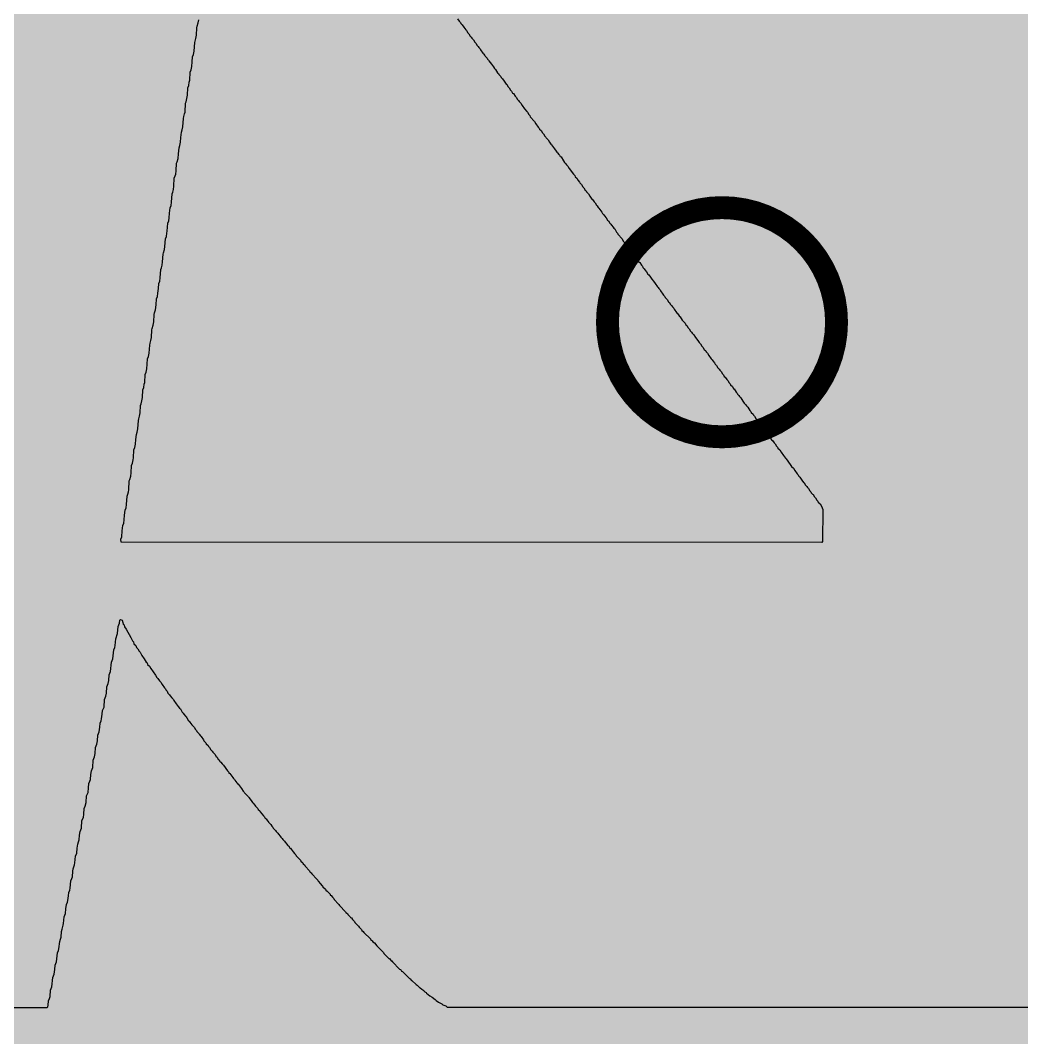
# Model space of a CAD drawing. Header units: inches. Extents: x -10 to 344, y -7 to 75.
# Drawn here: x 2.093 to 4.314, y 8.822 to 11.077 of the extents above; entities that cross this region are included whole.
import ezdxf

# ---------------------------------------------------------------- set-up
doc = ezdxf.new("R2010")
doc.units = ezdxf.units.IN
for name, color, linetype in [('Bottom Layer', 5, 'Continuous'), ('Bottom Overlay', 54, 'Continuous'), ('Drill Drawing', 1, 'Continuous'), ('Mid Layer 1', 16, 'Continuous'), ('Mid Layer 2', 76, 'Continuous'), ('Top Layer', 1, 'Continuous'), ('Top Paste', 8, 'Continuous'), ('Top Solder', 216, 'Continuous'), ('Via Holes', 16, 'Continuous')]:
    doc.layers.add(name, color=color, linetype=linetype)

# ---------------------------------------------------------------- blocks, each defined once
blk = doc.blocks.new('DSGP_1575_18_4_A_02_117')
at = {"layer": 'Top Layer'}
blk.add_hatch(color=1, dxfattribs=at).paths.add_polyline_path([(-13.55, 1.75), (-13.55, -1.75), (-17.05, -1.75), (-17.05, 1.75)])
at = {"layer": 'Top Paste'}
blk.add_hatch(color=8, dxfattribs=at).paths.add_polyline_path([(-14.15, 1.15), (-14.15, -1.15), (-16.45, -1.15), (-16.45, 1.15)])
at = {"layer": 'Top Solder'}
blk.add_hatch(color=216, dxfattribs=at).paths.add_polyline_path([(-13.45, 1.85), (-13.45, -1.85), (-17.15, -1.85), (-17.15, 1.85)])

msp = doc.modelspace()

# ---------------------------------------------------------------- hatches: boundary and pattern name
at = {"layer": 'Bottom Layer'}
h = msp.add_hatch(color=5, dxfattribs=at)
edge = h.paths.add_edge_path()
edge.add_arc((3.6494, 10.408), 0.2, 0, 360)
at = {"layer": 'Mid Layer 1'}
h = msp.add_hatch(color=16, dxfattribs=at)
edge = h.paths.add_edge_path()
edge.add_arc((3.6494, 10.408), 0.2, 0, 360)
at = {"layer": 'Mid Layer 2'}
h = msp.add_hatch(color=76, dxfattribs=at)
edge = h.paths.add_edge_path()
edge.add_arc((3.6494, 10.408), 0.2, 0, 360)
at = {"layer": 'Top Layer'}
h = msp.add_hatch(color=1, dxfattribs=at)
edge = h.paths.add_edge_path()
edge.add_arc((3.6494, 10.408), 0.2, 0, 360)
at = {"layer": 'Via Holes'}
h = msp.add_hatch(color=7, dxfattribs=at)
edge = h.paths.add_edge_path()
edge.add_arc((3.6494, 10.408), 0.1, 0, 360)

# ---------------------------------------------------------------- linework, layer by layer
at = {"layer": 'Bottom Overlay'}
for p, q in [((2.4859, 11.0639), (2.488, 11.0712)), ((2.488, 11.0712), (2.489, 11.0785)), ((3.0631, 11.0806), (3.0662, 11.0754)), ((3.0662, 11.0754), (3.0693, 11.0722)), ((3.0693, 11.0722), (3.0703, 11.0702)), ((2.4838, 11.0442), (2.4849, 11.0608)), ((2.4849, 11.0608), (2.4859, 11.0639)), ((3.0703, 11.0702), (3.0735, 11.067)), ((3.0735, 11.067), (3.0766, 11.0618)), ((3.0766, 11.0618), (3.0813, 11.0561)), ((3.0813, 11.0561), (3.0828, 11.0546)), ((3.0828, 11.0546), (3.0859, 11.0494)), ((3.0859, 11.0494), (3.088, 11.0473)), ((2.4786, 11.0088), (2.4802, 11.028)), ((2.4802, 11.028), (2.4828, 11.0369)), ((2.4828, 11.0369), (2.4838, 11.0442)), ((3.088, 11.0473), (3.0911, 11.0421)), ((3.0911, 11.0421), (3.0932, 11.04)), ((3.0932, 11.04), (3.0943, 11.0379)), ((3.0943, 11.0379), (3.0984, 11.0338)), ((3.0984, 11.0338), (3.1015, 11.0286)), ((3.1015, 11.0286), (3.1036, 11.0265)), ((3.1036, 11.0265), (3.1067, 11.0213)), ((2.4776, 11.0015), (2.4786, 11.0088)), ((3.1067, 11.0213), (3.1088, 11.0192)), ((3.1088, 11.0192), (3.1099, 11.0171)), ((3.1099, 11.0171), (3.113, 11.014)), ((3.113, 11.014), (3.114, 11.0119)), ((3.114, 11.0119), (3.1192, 11.0046)), ((3.1192, 11.0046), (3.1203, 11.0026)), ((2.4734, 10.9745), (2.4745, 10.9849)), ((2.4745, 10.9849), (2.4755, 10.9963)), ((2.4755, 10.9963), (2.4776, 11.0015)), ((3.1203, 11.0026), (3.1234, 10.9994)), ((3.1234, 10.9994), (3.1244, 10.9974)), ((3.1244, 10.9974), (3.1286, 10.9932)), ((3.1286, 10.9932), (3.1296, 10.9911)), ((3.1296, 10.9911), (3.1317, 10.9891)), ((3.1317, 10.9891), (3.1327, 10.987)), ((3.1327, 10.987), (3.1379, 10.9797)), ((2.4693, 10.9443), (2.4703, 10.962)), ((2.4703, 10.962), (2.4724, 10.9672)), ((2.4724, 10.9672), (2.4734, 10.9745)), ((3.1379, 10.9797), (3.1426, 10.974)), ((3.1426, 10.974), (3.1452, 10.9703)), ((3.1452, 10.9703), (3.1473, 10.9683)), ((3.1473, 10.9683), (3.1514, 10.961)), ((3.1514, 10.961), (3.1535, 10.9589)), ((3.1535, 10.9589), (3.1546, 10.9568)), ((2.4672, 10.9329), (2.4682, 10.9402)), ((2.4682, 10.9402), (2.4693, 10.9443)), ((3.1546, 10.9568), (3.1587, 10.9527)), ((3.1587, 10.9527), (3.1598, 10.9506)), ((3.1598, 10.9506), (3.1629, 10.9475)), ((3.1629, 10.9475), (3.166, 10.9423)), ((3.166, 10.9423), (3.1681, 10.9402)), ((3.1681, 10.9402), (3.1707, 10.9355)), ((3.1707, 10.9355), (3.1722, 10.935)), ((2.4641, 10.9111), (2.4651, 10.9277)), ((2.4651, 10.9277), (2.4672, 10.9329)), ((3.1722, 10.935), (3.1754, 10.9298)), ((3.1754, 10.9298), (3.1774, 10.9277)), ((3.1774, 10.9277), (3.1806, 10.9225)), ((3.1806, 10.9225), (3.1826, 10.9204)), ((3.1826, 10.9204), (3.1837, 10.9183)), ((3.1837, 10.9183), (3.1852, 10.9157)), ((3.1852, 10.9157), (3.1873, 10.9147)), ((3.1873, 10.9147), (3.191, 10.909)), ((2.4589, 10.8736), (2.4599, 10.8934)), ((2.4599, 10.8934), (2.4609, 10.8965)), ((2.4609, 10.8965), (2.463, 10.9038)), ((2.463, 10.9038), (2.4641, 10.9111)), ((3.191, 10.909), (3.193, 10.9069)), ((3.193, 10.9069), (3.1962, 10.9017)), ((3.1962, 10.9017), (3.1982, 10.8996)), ((3.1982, 10.8996), (3.1993, 10.8975)), ((3.1993, 10.8975), (3.2034, 10.8934)), ((3.2034, 10.8934), (3.2066, 10.8882)), ((2.4563, 10.8637), (2.4578, 10.8695)), ((2.4578, 10.8695), (2.4589, 10.8736)), ((3.2066, 10.8882), (3.2118, 10.8809)), ((3.2118, 10.8809), (3.2164, 10.8752)), ((3.2164, 10.8752), (3.218, 10.8736)), ((3.218, 10.8736), (3.2211, 10.8684)), ((3.2211, 10.8684), (3.2232, 10.8663)), ((2.4537, 10.8414), (2.4552, 10.8596)), ((2.4552, 10.8596), (2.4563, 10.8637)), ((3.2232, 10.8663), (3.2242, 10.8632)), ((3.2242, 10.8632), (3.2284, 10.8591)), ((3.2284, 10.8591), (3.2294, 10.857)), ((3.2294, 10.857), (3.2336, 10.8528)), ((3.2336, 10.8528), (3.2367, 10.8476)), ((3.2367, 10.8476), (3.2419, 10.8403)), ((2.4495, 10.8175), (2.4505, 10.8289)), ((2.4505, 10.8289), (2.4526, 10.8341)), ((2.4526, 10.8341), (2.4537, 10.8414)), ((3.2419, 10.8403), (3.244, 10.8383)), ((3.244, 10.8383), (3.245, 10.8362)), ((3.245, 10.8362), (3.2482, 10.8331)), ((3.2482, 10.8331), (3.2513, 10.8279)), ((3.2513, 10.8279), (3.2534, 10.8258)), ((3.2534, 10.8258), (3.2565, 10.8206)), ((2.4474, 10.7998), (2.4485, 10.8071)), ((2.4485, 10.8071), (2.4495, 10.8175)), ((3.2565, 10.8206), (3.2586, 10.8185)), ((3.2586, 10.8185), (3.2596, 10.8164)), ((3.2596, 10.8164), (3.2638, 10.8123)), ((3.2638, 10.8123), (3.2669, 10.8071)), ((3.2669, 10.8071), (3.2695, 10.8024)), ((3.2695, 10.8024), (3.2716, 10.8013)), ((3.2716, 10.8013), (3.2757, 10.7951)), ((2.4433, 10.7707), (2.4443, 10.7811)), ((2.4443, 10.7811), (2.4453, 10.7946)), ((2.4453, 10.7946), (2.4474, 10.7998)), ((3.2757, 10.7951), (3.2783, 10.7925)), ((3.2783, 10.7925), (3.2814, 10.7873)), ((3.2814, 10.7873), (3.2835, 10.7852)), ((3.2835, 10.7852), (3.2846, 10.7831)), ((3.2846, 10.7831), (3.2877, 10.78)), ((3.2877, 10.78), (3.2887, 10.7779)), ((3.2887, 10.7779), (3.2903, 10.7753)), ((2.4391, 10.7436), (2.4401, 10.7603)), ((2.4401, 10.7603), (2.4412, 10.7634)), ((2.4412, 10.7634), (2.4433, 10.7707)), ((3.2903, 10.7753), (3.2924, 10.7743)), ((3.2924, 10.7743), (3.2976, 10.766)), ((3.2976, 10.766), (3.3002, 10.7623)), ((3.3002, 10.7623), (3.3033, 10.7592)), ((3.3033, 10.7592), (3.3043, 10.7571)), ((3.3043, 10.7571), (3.3074, 10.754)), ((2.437, 10.7322), (2.4381, 10.7363)), ((2.4381, 10.7363), (2.4391, 10.7436)), ((3.3074, 10.754), (3.3106, 10.7488)), ((3.3106, 10.7488), (3.3204, 10.7358)), ((3.3204, 10.7358), (3.323, 10.7332)), ((3.323, 10.7332), (3.3241, 10.7301)), ((2.4339, 10.7093), (2.4349, 10.727)), ((2.4349, 10.727), (2.437, 10.7322)), ((3.3241, 10.7301), (3.3272, 10.727)), ((3.3272, 10.727), (3.3303, 10.7218)), ((3.3303, 10.7218), (3.3334, 10.7187)), ((3.3334, 10.7187), (3.3345, 10.7166)), ((3.3345, 10.7166), (3.3376, 10.7135)), ((3.3376, 10.7135), (3.3407, 10.7083)), ((2.4287, 10.674), (2.4303, 10.6922)), ((2.4303, 10.6922), (2.4313, 10.6963)), ((2.4313, 10.6963), (2.4329, 10.702)), ((2.4329, 10.702), (2.4339, 10.7093)), ((3.3407, 10.7083), (3.3428, 10.7062)), ((3.3428, 10.7062), (3.3459, 10.701)), ((3.3459, 10.701), (3.348, 10.6989)), ((3.348, 10.6989), (3.349, 10.6968)), ((3.349, 10.6968), (3.3532, 10.6927)), ((3.3532, 10.6927), (3.3563, 10.6875)), ((3.3563, 10.6875), (3.361, 10.6807)), ((2.4256, 10.6615), (2.4277, 10.6667)), ((2.4277, 10.6667), (2.4287, 10.674)), ((3.361, 10.6807), (3.3626, 10.6802)), ((3.3626, 10.6802), (3.3657, 10.675)), ((3.3657, 10.675), (3.3678, 10.6729)), ((3.3678, 10.6729), (3.3709, 10.6677)), ((3.3709, 10.6677), (3.3729, 10.6656)), ((3.3729, 10.6656), (3.3745, 10.662)), ((2.4235, 10.6396), (2.4245, 10.65)), ((2.4245, 10.65), (2.4256, 10.6615)), ((3.3745, 10.662), (3.3766, 10.661)), ((3.3766, 10.661), (3.3808, 10.6547)), ((3.3808, 10.6547), (3.3833, 10.6521)), ((3.3833, 10.6521), (3.3844, 10.649)), ((3.3844, 10.649), (3.3875, 10.6459)), ((3.3875, 10.6459), (3.3886, 10.6438)), ((3.3886, 10.6438), (3.3927, 10.6396)), ((2.4193, 10.6095), (2.4204, 10.6272)), ((2.4204, 10.6272), (2.4225, 10.6324)), ((2.4225, 10.6324), (2.4235, 10.6396)), ((3.3927, 10.6396), (3.3958, 10.6344)), ((3.3958, 10.6344), (3.3979, 10.6324)), ((3.3979, 10.6324), (3.401, 10.6272)), ((3.401, 10.6272), (3.4031, 10.6251)), ((3.4031, 10.6251), (3.4041, 10.623)), ((3.4041, 10.623), (3.4083, 10.6188)), ((2.4152, 10.5928), (2.4173, 10.598)), ((2.4173, 10.598), (2.4183, 10.6053)), ((2.4183, 10.6053), (2.4193, 10.6095)), ((3.4083, 10.6188), (3.4093, 10.6168)), ((3.4093, 10.6168), (3.4114, 10.6147)), ((3.4114, 10.6147), (3.4156, 10.6074)), ((3.4156, 10.6074), (3.4177, 10.6053)), ((3.4177, 10.6053), (3.4187, 10.6032)), ((3.4187, 10.6032), (3.4229, 10.5991)), ((3.4229, 10.5991), (3.4239, 10.597)), ((3.4239, 10.597), (3.427, 10.5939)), ((2.4131, 10.5689), (2.4141, 10.5762)), ((2.4141, 10.5762), (2.4152, 10.5928)), ((3.427, 10.5939), (3.4312, 10.5866)), ((3.4312, 10.5866), (3.4333, 10.5845)), ((3.4333, 10.5845), (3.4343, 10.5824)), ((3.4343, 10.5824), (3.4385, 10.5783)), ((3.4385, 10.5783), (3.4395, 10.5762)), ((3.4395, 10.5762), (3.4416, 10.5741)), ((2.4089, 10.5419), (2.41, 10.5585)), ((2.41, 10.5585), (2.411, 10.5616)), ((2.411, 10.5616), (2.4131, 10.5689)), ((3.4416, 10.5741), (3.4447, 10.5689)), ((3.4447, 10.5689), (3.4468, 10.5668)), ((3.4468, 10.5668), (3.4478, 10.5648)), ((3.4478, 10.5648), (3.4504, 10.5611)), ((3.4504, 10.5611), (3.452, 10.5606)), ((3.452, 10.5606), (3.4551, 10.5554)), ((3.4551, 10.5554), (3.4572, 10.5533)), ((3.4572, 10.5533), (3.4603, 10.5481)), ((2.4063, 10.5289), (2.4079, 10.5346)), ((2.4079, 10.5346), (2.4089, 10.5419)), ((3.4603, 10.5481), (3.4624, 10.546)), ((3.4624, 10.546), (3.465, 10.5414)), ((3.465, 10.5414), (3.4671, 10.5403)), ((3.4671, 10.5403), (3.4707, 10.5346)), ((3.4707, 10.5346), (3.4728, 10.5325)), ((3.4728, 10.5325), (3.4738, 10.5294)), ((3.4738, 10.5294), (3.4769, 10.5263)), ((2.4037, 10.5065), (2.4053, 10.5247)), ((2.4053, 10.5247), (2.4063, 10.5289)), ((3.4769, 10.5263), (3.478, 10.5242)), ((3.478, 10.5242), (3.4821, 10.52)), ((3.4821, 10.52), (3.4853, 10.5148)), ((3.4853, 10.5148), (3.4873, 10.5128)), ((3.4873, 10.5128), (3.4905, 10.5076)), ((3.4905, 10.5076), (3.4925, 10.5055)), ((2.3996, 10.4826), (2.4006, 10.494)), ((2.4006, 10.494), (2.4027, 10.4993)), ((2.4027, 10.4993), (2.4037, 10.5065)), ((3.4925, 10.5055), (3.4936, 10.5034)), ((3.4936, 10.5034), (3.4977, 10.4993)), ((3.4977, 10.4993), (3.5009, 10.494)), ((3.5009, 10.494), (3.5061, 10.4868)), ((3.5061, 10.4868), (3.5081, 10.4847)), ((3.5081, 10.4847), (3.5092, 10.4826)), ((2.3954, 10.4597), (2.3975, 10.4649)), ((2.3975, 10.4649), (2.3985, 10.4722)), ((2.3985, 10.4722), (2.3996, 10.4826)), ((3.5092, 10.4826), (3.5123, 10.4795)), ((3.5123, 10.4795), (3.5133, 10.4774)), ((3.5133, 10.4774), (3.5185, 10.4701)), ((3.5185, 10.4701), (3.5196, 10.4681)), ((3.5196, 10.4681), (3.5227, 10.4649)), ((3.5227, 10.4649), (3.5237, 10.4629)), ((3.5237, 10.4629), (3.5279, 10.4587)), ((2.3934, 10.4358), (2.3944, 10.4462)), ((2.3944, 10.4462), (2.3954, 10.4597)), ((3.5279, 10.4587), (3.531, 10.4535)), ((3.531, 10.4535), (3.5331, 10.4514)), ((3.5331, 10.4514), (3.5341, 10.4483)), ((3.5341, 10.4483), (3.5383, 10.4441)), ((3.5383, 10.4441), (3.5393, 10.4421)), ((3.5393, 10.4421), (3.5425, 10.4389)), ((2.3892, 10.4088), (2.3902, 10.4254)), ((2.3902, 10.4254), (2.3913, 10.4285)), ((2.3913, 10.4285), (2.3934, 10.4358)), ((3.5425, 10.4389), (3.5435, 10.4369)), ((3.5435, 10.4369), (3.5487, 10.4296)), ((3.5487, 10.4296), (3.5497, 10.4275)), ((3.5497, 10.4275), (3.5518, 10.4265)), ((3.5518, 10.4265), (3.5529, 10.4244)), ((3.5529, 10.4244), (3.5555, 10.4207)), ((3.5555, 10.4207), (3.557, 10.4202)), ((3.557, 10.4202), (3.5612, 10.4129)), ((2.385, 10.3911), (2.3861, 10.3942)), ((2.3861, 10.3942), (2.3881, 10.4015)), ((2.3881, 10.4015), (2.3892, 10.4088)), ((3.5612, 10.4129), (3.5659, 10.4072)), ((3.5659, 10.4072), (3.5674, 10.4057)), ((3.5674, 10.4057), (3.569, 10.402)), ((3.569, 10.402), (3.5711, 10.401)), ((3.5711, 10.401), (3.5747, 10.3953)), ((3.5747, 10.3953), (3.5768, 10.3932)), ((2.3829, 10.3672), (2.384, 10.3745)), ((2.384, 10.3745), (2.385, 10.3911)), ((3.5768, 10.3932), (3.5799, 10.388)), ((3.5799, 10.388), (3.582, 10.3859)), ((3.582, 10.3859), (3.583, 10.3838)), ((3.583, 10.3838), (3.5872, 10.3797)), ((3.5872, 10.3797), (3.5903, 10.3745)), ((3.5903, 10.3745), (3.5955, 10.3672)), ((2.3788, 10.3391), (2.3803, 10.3573)), ((2.3803, 10.3573), (2.3814, 10.3615)), ((2.3814, 10.3615), (2.3829, 10.3672)), ((3.5955, 10.3672), (3.5976, 10.3651)), ((3.5976, 10.3651), (3.5986, 10.363)), ((3.5986, 10.363), (3.6017, 10.3599)), ((3.6017, 10.3599), (3.6049, 10.3547)), ((3.6049, 10.3547), (3.6069, 10.3526)), ((3.6069, 10.3526), (3.6101, 10.3474)), ((2.3746, 10.3152), (2.3757, 10.3266)), ((2.3757, 10.3266), (2.3777, 10.3318)), ((2.3777, 10.3318), (2.3788, 10.3391)), ((3.6101, 10.3474), (3.6132, 10.3443)), ((3.6132, 10.3443), (3.6142, 10.3422)), ((3.6142, 10.3422), (3.6173, 10.3391)), ((3.6173, 10.3391), (3.6205, 10.3339)), ((3.6205, 10.3339), (3.6257, 10.3266)), ((3.6257, 10.3266), (3.6277, 10.3245)), ((2.3726, 10.2975), (2.3736, 10.3048)), ((2.3736, 10.3048), (2.3746, 10.3152)), ((3.6277, 10.3245), (3.6288, 10.3225)), ((3.6288, 10.3225), (3.6329, 10.3183)), ((3.6329, 10.3183), (3.634, 10.3152)), ((3.634, 10.3152), (3.6371, 10.3121)), ((3.6371, 10.3121), (3.6402, 10.3069)), ((3.6402, 10.3069), (3.6433, 10.3037)), ((2.3694, 10.2746), (2.3705, 10.2923)), ((2.3705, 10.2923), (2.3726, 10.2975)), ((3.6433, 10.3037), (3.6444, 10.3017)), ((3.6444, 10.3017), (3.6475, 10.2985)), ((3.6475, 10.2985), (3.6506, 10.2933)), ((3.6506, 10.2933), (3.6527, 10.2913)), ((3.6527, 10.2913), (3.6542, 10.2876)), ((3.6542, 10.2876), (3.6563, 10.2866)), ((3.6563, 10.2866), (3.66, 10.2809)), ((2.3653, 10.258), (2.3674, 10.2632)), ((2.3674, 10.2632), (2.3684, 10.2705)), ((2.3684, 10.2705), (2.3694, 10.2746)), ((3.66, 10.2809), (3.662, 10.2788)), ((3.662, 10.2788), (3.6652, 10.2736)), ((3.6652, 10.2736), (3.6672, 10.2715)), ((3.6672, 10.2715), (3.6683, 10.2694)), ((3.6683, 10.2694), (3.6724, 10.2653)), ((3.6724, 10.2653), (3.675, 10.2606)), ((3.675, 10.2606), (3.6766, 10.2601)), ((3.6766, 10.2601), (3.6808, 10.2528)), ((2.3632, 10.2341), (2.3642, 10.2414)), ((2.3642, 10.2414), (2.3653, 10.258)), ((3.6808, 10.2528), (3.6828, 10.2507)), ((3.6828, 10.2507), (3.6839, 10.2486)), ((3.6839, 10.2486), (3.687, 10.2455)), ((3.687, 10.2455), (3.688, 10.2434)), ((3.688, 10.2434), (3.6912, 10.2403)), ((3.6912, 10.2403), (3.6953, 10.233)), ((2.359, 10.207), (2.3601, 10.2237)), ((2.3601, 10.2237), (2.3611, 10.2268)), ((2.3611, 10.2268), (2.3632, 10.2341)), ((3.6953, 10.233), (3.6974, 10.2309)), ((3.6974, 10.2309), (3.6984, 10.2289)), ((3.6984, 10.2289), (3.7026, 10.2247)), ((3.7026, 10.2247), (3.7036, 10.2226)), ((3.7036, 10.2226), (3.7068, 10.2195)), ((3.7068, 10.2195), (3.7109, 10.2122)), ((2.3554, 10.1899), (2.3564, 10.194)), ((2.3564, 10.194), (2.358, 10.1998)), ((2.358, 10.1998), (2.359, 10.207)), ((3.7109, 10.2122), (3.713, 10.2101)), ((3.713, 10.2101), (3.714, 10.2081)), ((3.714, 10.2081), (3.7182, 10.2039)), ((3.7182, 10.2039), (3.7192, 10.2018)), ((3.7192, 10.2018), (3.7213, 10.1998)), ((3.7213, 10.1998), (3.7244, 10.1946)), ((3.7244, 10.1946), (3.7265, 10.1925)), ((3.7265, 10.1925), (3.7296, 10.1873)), ((2.3528, 10.1644), (2.3538, 10.1717)), ((2.3538, 10.1717), (2.3554, 10.1899)), ((3.7296, 10.1873), (3.7328, 10.1842)), ((3.7328, 10.1842), (3.7338, 10.1821)), ((3.7338, 10.1821), (3.7369, 10.179)), ((3.7369, 10.179), (3.74, 10.1738)), ((3.74, 10.1738), (3.7421, 10.1717)), ((3.7421, 10.1717), (3.7447, 10.167)), ((2.3486, 10.1374), (2.3497, 10.1478)), ((2.3497, 10.1478), (2.3507, 10.1592)), ((2.3507, 10.1592), (2.3528, 10.1644)), ((3.7447, 10.167), (3.7463, 10.1665)), ((3.7463, 10.1665), (3.7473, 10.1644)), ((3.7473, 10.1644), (3.7525, 10.1571)), ((3.7525, 10.1571), (3.7536, 10.155)), ((3.7536, 10.155), (3.7567, 10.1519)), ((3.7567, 10.1519), (3.7577, 10.1498)), ((3.7577, 10.1498), (3.7593, 10.1472)), ((3.7593, 10.1472), (3.7614, 10.1462)), ((3.7614, 10.1462), (3.765, 10.1405)), ((2.3445, 10.1072), (2.3455, 10.1249)), ((2.3455, 10.1249), (2.3476, 10.1301)), ((2.3476, 10.1301), (2.3486, 10.1374)), ((3.765, 10.1405), (3.7671, 10.1384)), ((3.7671, 10.1384), (3.7702, 10.1332)), ((3.7702, 10.1332), (3.7723, 10.1311)), ((3.7723, 10.1311), (3.7733, 10.129)), ((3.7733, 10.129), (3.7775, 10.1249)), ((3.7775, 10.1249), (3.7806, 10.1197)), ((2.3424, 10.0958), (2.3434, 10.103)), ((2.3434, 10.103), (2.3445, 10.1072)), ((3.7806, 10.1197), (3.7858, 10.1124)), ((3.7858, 10.1124), (3.7905, 10.1067)), ((3.7905, 10.1067), (3.792, 10.1051)), ((3.792, 10.1051), (3.7952, 10.0999)), ((2.3393, 10.0739), (2.3403, 10.0906)), ((2.3403, 10.0906), (2.3424, 10.0958)), ((3.7952, 10.0999), (3.7972, 10.0978)), ((3.7972, 10.0978), (3.8004, 10.0926)), ((3.8004, 10.0926), (3.8024, 10.0906)), ((3.8024, 10.0906), (3.8035, 10.0885)), ((3.8035, 10.0885), (3.8076, 10.0843)), ((3.8076, 10.0843), (3.8108, 10.0791)), ((3.8108, 10.0791), (3.816, 10.0718)), ((2.3341, 10.0365), (2.3351, 10.0562)), ((2.3351, 10.0562), (2.3362, 10.0594)), ((2.3362, 10.0594), (2.3382, 10.0666)), ((2.3382, 10.0666), (2.3393, 10.0739)), ((3.816, 10.0718), (3.818, 10.0698)), ((3.818, 10.0698), (3.8191, 10.0677)), ((3.8191, 10.0677), (3.8222, 10.0646)), ((3.8222, 10.0646), (3.8232, 10.0625)), ((3.8232, 10.0625), (3.8253, 10.0604)), ((3.8253, 10.0604), (3.8264, 10.0583)), ((3.8264, 10.0583), (3.83, 10.0526)), ((2.333, 10.0323), (2.3341, 10.0365)), ((3.83, 10.0526), (3.8316, 10.0521)), ((3.8316, 10.0521), (3.8347, 10.0469)), ((3.8347, 10.0469), (3.8378, 10.0438)), ((3.8378, 10.0438), (3.8388, 10.0417)), ((3.8388, 10.0417), (3.8409, 10.0396)), ((3.8409, 10.0396), (3.844, 10.0344)), ((3.844, 10.0344), (3.8461, 10.0323)), ((2.3289, 10.0042), (2.3304, 10.0224)), ((2.3304, 10.0224), (2.3315, 10.0266)), ((2.3315, 10.0266), (2.333, 10.0323)), ((3.8461, 10.0323), (3.8472, 10.0302)), ((3.8472, 10.0302), (3.8498, 10.0266)), ((3.8498, 10.0266), (3.8513, 10.0261)), ((3.8513, 10.0261), (3.8544, 10.0209)), ((3.8544, 10.0209), (3.8565, 10.0188)), ((3.8565, 10.0188), (3.8596, 10.0136)), ((3.8596, 10.0136), (3.8617, 10.0115)), ((3.8617, 10.0115), (3.8628, 10.0094)), ((2.3247, 9.9803), (2.3258, 9.9918)), ((2.3258, 9.9918), (2.3278, 9.997)), ((2.3278, 9.997), (2.3289, 10.0042)), ((3.8628, 10.0094), (3.8669, 10.0053)), ((3.8669, 10.0053), (3.87, 10.0001)), ((3.87, 10.0001), (3.8732, 9.9928)), ((3.8732, 9.9928), (3.8721, 9.9221)), ((2.3226, 9.9627), (2.3237, 9.9699)), ((2.3237, 9.9699), (2.3247, 9.9803)), ((2.3185, 9.9325), (2.3195, 9.946)), ((2.3195, 9.946), (2.3206, 9.9575)), ((2.3206, 9.9575), (2.3226, 9.9627)), ((2.3164, 9.9273), (2.3185, 9.9325)), ((2.3169, 9.9205), (2.3164, 9.9273)), ((3.8721, 9.9221), (3.8706, 9.9195)), ((3.8706, 9.9195), (2.3169, 9.9205)), ((2.3102, 9.7339), (2.3133, 9.7411)), ((2.3133, 9.7411), (2.3143, 9.7474)), ((2.3143, 9.7474), (2.3159, 9.7489)), ((2.3159, 9.7489), (2.319, 9.7479)), ((2.319, 9.7479), (2.3206, 9.7422)), ((2.3206, 9.7422), (2.3216, 9.7391)), ((2.3055, 9.7063), (2.3091, 9.7183)), ((2.3091, 9.7183), (2.3102, 9.7339)), ((2.3216, 9.7391), (2.3237, 9.737)), ((2.3237, 9.737), (2.3247, 9.7328)), ((2.3247, 9.7328), (2.3278, 9.7276)), ((2.3278, 9.7276), (2.3382, 9.7089)), ((2.3039, 9.6912), (2.3055, 9.7063)), ((2.3382, 9.7089), (2.3424, 9.7016)), ((2.3424, 9.7016), (2.3445, 9.6996)), ((2.3445, 9.6996), (2.3455, 9.6954)), ((2.3455, 9.6954), (2.3497, 9.6912)), ((2.2987, 9.6621), (2.2998, 9.6756)), ((2.2998, 9.6756), (2.3008, 9.6819)), ((2.3008, 9.6819), (2.3029, 9.6871)), ((2.3029, 9.6871), (2.3039, 9.6912)), ((2.3497, 9.6912), (2.3507, 9.6871)), ((2.3507, 9.6871), (2.3538, 9.684)), ((2.3538, 9.684), (2.357, 9.6788)), ((2.357, 9.6788), (2.359, 9.6767)), ((2.359, 9.6767), (2.3632, 9.6694)), ((2.2935, 9.634), (2.2956, 9.6548)), ((2.2956, 9.6548), (2.2987, 9.6621)), ((2.3632, 9.6694), (2.3684, 9.6621)), ((2.3684, 9.6621), (2.3726, 9.6548)), ((2.3726, 9.6548), (2.3746, 9.6528)), ((2.3746, 9.6528), (2.3757, 9.6496)), ((2.2904, 9.6268), (2.2935, 9.634)), ((2.3757, 9.6496), (2.3798, 9.6455)), ((2.3798, 9.6455), (2.3829, 9.6403)), ((2.3829, 9.6403), (2.3934, 9.6257)), ((2.2852, 9.5997), (2.2883, 9.607)), ((2.2883, 9.607), (2.2894, 9.6143)), ((2.2894, 9.6143), (2.2904, 9.6268)), ((2.3934, 9.6257), (2.3965, 9.6205)), ((2.3965, 9.6205), (2.3985, 9.6184)), ((2.3985, 9.6184), (2.4017, 9.6132)), ((2.4017, 9.6132), (2.4048, 9.6101)), ((2.4048, 9.6101), (2.4079, 9.6049)), ((2.2831, 9.5789), (2.2842, 9.5862)), ((2.2842, 9.5862), (2.2852, 9.5997)), ((2.4079, 9.6049), (2.4131, 9.5976)), ((2.4131, 9.5976), (2.4152, 9.5956)), ((2.4152, 9.5956), (2.4162, 9.5935)), ((2.4162, 9.5935), (2.4193, 9.5904)), ((2.4193, 9.5904), (2.4204, 9.5862)), ((2.4204, 9.5862), (2.4245, 9.582)), ((2.279, 9.555), (2.28, 9.5716)), ((2.28, 9.5716), (2.2831, 9.5789)), ((2.4245, 9.582), (2.4256, 9.58)), ((2.4256, 9.58), (2.4297, 9.5758)), ((2.4297, 9.5758), (2.4308, 9.5737)), ((2.4308, 9.5737), (2.4329, 9.5716)), ((2.4329, 9.5716), (2.4339, 9.5696)), ((2.4339, 9.5696), (2.4391, 9.5623)), ((2.4391, 9.5623), (2.4438, 9.5566)), ((2.2738, 9.529), (2.2748, 9.5394)), ((2.2748, 9.5394), (2.2758, 9.5477)), ((2.2758, 9.5477), (2.279, 9.555)), ((2.4438, 9.5566), (2.4464, 9.5529)), ((2.4464, 9.5529), (2.4485, 9.5508)), ((2.4485, 9.5508), (2.4526, 9.5436)), ((2.4526, 9.5436), (2.4547, 9.5415)), ((2.4547, 9.5415), (2.4557, 9.5394)), ((2.4557, 9.5394), (2.4599, 9.5352)), ((2.2696, 9.5103), (2.2706, 9.5196)), ((2.2706, 9.5196), (2.2727, 9.5248)), ((2.2727, 9.5248), (2.2738, 9.529)), ((2.4599, 9.5352), (2.4609, 9.5332)), ((2.4609, 9.5332), (2.463, 9.5311)), ((2.463, 9.5311), (2.4667, 9.5243)), ((2.4667, 9.5243), (2.4682, 9.5238)), ((2.4682, 9.5238), (2.4693, 9.5217)), ((2.4693, 9.5217), (2.4739, 9.516)), ((2.4739, 9.516), (2.4765, 9.5124)), ((2.2644, 9.4801), (2.2654, 9.4926)), ((2.2654, 9.4926), (2.2686, 9.4999)), ((2.2686, 9.4999), (2.2696, 9.5103)), ((2.4765, 9.5124), (2.4786, 9.5103)), ((2.4786, 9.5103), (2.4817, 9.5051)), ((2.4817, 9.5051), (2.4838, 9.503)), ((2.4838, 9.503), (2.4849, 9.5009)), ((2.4849, 9.5009), (2.489, 9.4968)), ((2.489, 9.4968), (2.4901, 9.4947)), ((2.4901, 9.4947), (2.4932, 9.4916)), ((2.2602, 9.4656), (2.2634, 9.4729)), ((2.2634, 9.4729), (2.2644, 9.4801)), ((2.4932, 9.4916), (2.4942, 9.4895)), ((2.4942, 9.4895), (2.4994, 9.4822)), ((2.4994, 9.4822), (2.5005, 9.4801)), ((2.5005, 9.4801), (2.5046, 9.476)), ((2.5046, 9.476), (2.5057, 9.4739)), ((2.5057, 9.4739), (2.5098, 9.4697)), ((2.5098, 9.4697), (2.5109, 9.4676)), ((2.2582, 9.4448), (2.2592, 9.4521)), ((2.2592, 9.4521), (2.2602, 9.4656)), ((2.5109, 9.4676), (2.5129, 9.4656)), ((2.5129, 9.4656), (2.5161, 9.4604)), ((2.5161, 9.4604), (2.5192, 9.4573)), ((2.5192, 9.4573), (2.5202, 9.4552)), ((2.5202, 9.4552), (2.5244, 9.451)), ((2.5244, 9.451), (2.5275, 9.4458)), ((2.254, 9.4209), (2.255, 9.4375)), ((2.255, 9.4375), (2.2582, 9.4448)), ((2.5275, 9.4458), (2.5296, 9.4437)), ((2.5296, 9.4437), (2.5322, 9.4391)), ((2.5322, 9.4391), (2.5337, 9.4385)), ((2.5337, 9.4385), (2.5363, 9.4339)), ((2.5363, 9.4339), (2.5384, 9.4328)), ((2.5384, 9.4328), (2.541, 9.4292)), ((2.541, 9.4292), (2.5441, 9.4261)), ((2.5441, 9.4261), (2.5473, 9.4209)), ((2.2488, 9.3949), (2.2498, 9.4053)), ((2.2498, 9.4053), (2.2509, 9.4136)), ((2.2509, 9.4136), (2.254, 9.4209)), ((2.5473, 9.4209), (2.5493, 9.4188)), ((2.5493, 9.4188), (2.5525, 9.4136)), ((2.5525, 9.4136), (2.5556, 9.4105)), ((2.5556, 9.4105), (2.5561, 9.4089)), ((2.5561, 9.4089), (2.5582, 9.4079)), ((2.5582, 9.4079), (2.5623, 9.4016)), ((2.2446, 9.3761), (2.2457, 9.3855)), ((2.2457, 9.3855), (2.2478, 9.3907)), ((2.2478, 9.3907), (2.2488, 9.3949)), ((2.5623, 9.4016), (2.5649, 9.399)), ((2.5649, 9.399), (2.566, 9.3969)), ((2.566, 9.3969), (2.5681, 9.3949)), ((2.5681, 9.3949), (2.5691, 9.3928)), ((2.5691, 9.3928), (2.5738, 9.3871)), ((2.5738, 9.3871), (2.5753, 9.3855)), ((2.5753, 9.3855), (2.5764, 9.3834)), ((2.5764, 9.3834), (2.5785, 9.3824)), ((2.5785, 9.3824), (2.5795, 9.3803)), ((2.5795, 9.3803), (2.5842, 9.3746)), ((2.2394, 9.3439), (2.2405, 9.3585)), ((2.2405, 9.3585), (2.2436, 9.3657)), ((2.2436, 9.3657), (2.2446, 9.3761)), ((2.5842, 9.3746), (2.5878, 9.3689)), ((2.5878, 9.3689), (2.5899, 9.3668)), ((2.5899, 9.3668), (2.5909, 9.3647)), ((2.5909, 9.3647), (2.5993, 9.3564)), ((2.2353, 9.3304), (2.2374, 9.3356)), ((2.2374, 9.3356), (2.2394, 9.3439)), ((2.5993, 9.3564), (2.6003, 9.3543)), ((2.6003, 9.3543), (2.6034, 9.3512)), ((2.6034, 9.3512), (2.6065, 9.346)), ((2.6065, 9.346), (2.6086, 9.3439)), ((2.6086, 9.3439), (2.6097, 9.3418)), ((2.6097, 9.3418), (2.6138, 9.3377)), ((2.6138, 9.3377), (2.6149, 9.3356)), ((2.6149, 9.3356), (2.6201, 9.3304)), ((2.2332, 9.3106), (2.2342, 9.3179)), ((2.2342, 9.3179), (2.2353, 9.3304)), ((2.6201, 9.3304), (2.6211, 9.3283)), ((2.6211, 9.3283), (2.6242, 9.3252)), ((2.6242, 9.3252), (2.6253, 9.3231)), ((2.6253, 9.3231), (2.6325, 9.3137)), ((2.6325, 9.3137), (2.6346, 9.3117)), ((2.229, 9.2867), (2.2301, 9.3033)), ((2.2301, 9.3033), (2.2332, 9.3106)), ((2.6346, 9.3117), (2.6357, 9.3096)), ((2.6357, 9.3096), (2.6372, 9.308)), ((2.6372, 9.308), (2.6388, 9.3075)), ((2.6388, 9.3075), (2.6414, 9.3028)), ((2.6414, 9.3028), (2.6429, 9.3023)), ((2.6429, 9.3023), (2.644, 9.3002)), ((2.644, 9.3002), (2.6487, 9.2945)), ((2.6487, 9.2945), (2.6512, 9.2909)), ((2.6512, 9.2909), (2.6533, 9.2888)), ((2.2238, 9.2607), (2.2249, 9.2711)), ((2.2249, 9.2711), (2.2259, 9.2794)), ((2.2259, 9.2794), (2.229, 9.2867)), ((2.6533, 9.2888), (2.6544, 9.2867)), ((2.6544, 9.2867), (2.6596, 9.2815)), ((2.6596, 9.2815), (2.6606, 9.2794)), ((2.6606, 9.2794), (2.6648, 9.2753)), ((2.6648, 9.2753), (2.6658, 9.2732)), ((2.6658, 9.2732), (2.67, 9.269)), ((2.67, 9.269), (2.671, 9.2669)), ((2.671, 9.2669), (2.6741, 9.2638)), ((2.2197, 9.242), (2.2207, 9.2513)), ((2.2207, 9.2513), (2.2228, 9.2565)), ((2.2228, 9.2565), (2.2238, 9.2607)), ((2.6741, 9.2638), (2.6752, 9.2617)), ((2.6752, 9.2617), (2.6793, 9.2576)), ((2.6793, 9.2576), (2.6804, 9.2555)), ((2.6804, 9.2555), (2.6845, 9.2513)), ((2.6845, 9.2513), (2.6856, 9.2493)), ((2.6856, 9.2493), (2.6871, 9.2477)), ((2.6871, 9.2477), (2.6887, 9.2472)), ((2.6887, 9.2472), (2.6897, 9.2451)), ((2.6897, 9.2451), (2.6913, 9.2425)), ((2.2145, 9.2098), (2.2155, 9.2243)), ((2.2155, 9.2243), (2.2186, 9.2316)), ((2.2186, 9.2316), (2.2197, 9.242)), ((2.6913, 9.2425), (2.6928, 9.242)), ((2.6928, 9.242), (2.6939, 9.2399)), ((2.6939, 9.2399), (2.6986, 9.2342)), ((2.6986, 9.2342), (2.7012, 9.2305)), ((2.7012, 9.2305), (2.7043, 9.2274)), ((2.7043, 9.2274), (2.7053, 9.2253)), ((2.7053, 9.2253), (2.7147, 9.216)), ((2.2108, 9.1968), (2.2134, 9.2056)), ((2.2134, 9.2056), (2.2145, 9.2098)), ((2.7147, 9.216), (2.7157, 9.2139)), ((2.7157, 9.2139), (2.7199, 9.2098)), ((2.7199, 9.2098), (2.7209, 9.2077)), ((2.7209, 9.2077), (2.724, 9.2046)), ((2.724, 9.2046), (2.7251, 9.2025)), ((2.7251, 9.2025), (2.7292, 9.1983)), ((2.2077, 9.1749), (2.2088, 9.1791)), ((2.2088, 9.1791), (2.2098, 9.1916)), ((2.2098, 9.1916), (2.2108, 9.1968)), ((2.7292, 9.1983), (2.7303, 9.1962)), ((2.7303, 9.1962), (2.7344, 9.1921)), ((2.7344, 9.1921), (2.7355, 9.19)), ((2.7355, 9.19), (2.737, 9.1884)), ((2.737, 9.1884), (2.7386, 9.1879)), ((2.7386, 9.1879), (2.7396, 9.1858)), ((2.7396, 9.1858), (2.7448, 9.1806)), ((2.7448, 9.1806), (2.7459, 9.1786)), ((2.7459, 9.1786), (2.7532, 9.1713)), ((2.2041, 9.1536), (2.2056, 9.1697)), ((2.2056, 9.1697), (2.2077, 9.1749)), ((2.7532, 9.1713), (2.7542, 9.1692)), ((2.7542, 9.1692), (2.7589, 9.1635)), ((2.7589, 9.1635), (2.762, 9.1593)), ((2.762, 9.1593), (2.7636, 9.1588)), ((2.7636, 9.1588), (2.7646, 9.1567)), ((2.7646, 9.1567), (2.7698, 9.1515)), ((2.1989, 9.1266), (2.1999, 9.137)), ((2.1999, 9.137), (2.201, 9.1442)), ((2.201, 9.1442), (2.203, 9.1494)), ((2.203, 9.1494), (2.2041, 9.1536)), ((2.7698, 9.1515), (2.7708, 9.1494)), ((2.7708, 9.1494), (2.774, 9.1474)), ((2.774, 9.1474), (2.775, 9.1453)), ((2.775, 9.1453), (2.7802, 9.1401)), ((2.7802, 9.1401), (2.7807, 9.1385)), ((2.7807, 9.1385), (2.7828, 9.1375)), ((2.7828, 9.1375), (2.7854, 9.1338)), ((2.7854, 9.1338), (2.7885, 9.1307)), ((2.1947, 9.1078), (2.1958, 9.1172)), ((2.1958, 9.1172), (2.1978, 9.1224)), ((2.1978, 9.1224), (2.1989, 9.1266)), ((2.7885, 9.1307), (2.7896, 9.1286)), ((2.7896, 9.1286), (2.7937, 9.1245)), ((2.7937, 9.1245), (2.7948, 9.1224)), ((2.7948, 9.1224), (2.8, 9.1172)), ((2.8, 9.1172), (2.801, 9.1151)), ((2.801, 9.1151), (2.8145, 9.1016)), ((2.1895, 9.0756), (2.1906, 9.0902)), ((2.1906, 9.0902), (2.1937, 9.0974)), ((2.1937, 9.0974), (2.1947, 9.1078)), ((2.8145, 9.1016), (2.8156, 9.0995)), ((2.8156, 9.0995), (2.8187, 9.0974)), ((2.8187, 9.0974), (2.8197, 9.0954)), ((2.8197, 9.0954), (2.8249, 9.0902)), ((2.8249, 9.0902), (2.8254, 9.0886)), ((2.8254, 9.0886), (2.8275, 9.0876)), ((2.8275, 9.0876), (2.8301, 9.0839)), ((2.1859, 9.0626), (2.1885, 9.0714)), ((2.1885, 9.0714), (2.1895, 9.0756)), ((2.8301, 9.0839), (2.8343, 9.0798)), ((2.8343, 9.0798), (2.8353, 9.0777)), ((2.8353, 9.0777), (2.8436, 9.0694)), ((2.8436, 9.0694), (2.8447, 9.0673)), ((2.8447, 9.0673), (2.8499, 9.0621)), ((2.1828, 9.0408), (2.1838, 9.0449)), ((2.1838, 9.0449), (2.1848, 9.0574)), ((2.1848, 9.0574), (2.1859, 9.0626)), ((2.8499, 9.0621), (2.8509, 9.06)), ((2.8509, 9.06), (2.854, 9.0579)), ((2.854, 9.0579), (2.8551, 9.0558)), ((2.8551, 9.0558), (2.8696, 9.0413)), ((2.8696, 9.0413), (2.8702, 9.0397)), ((2.1781, 9.0153), (2.1791, 9.0194)), ((2.1791, 9.0194), (2.1807, 9.0356)), ((2.1807, 9.0356), (2.1828, 9.0408)), ((2.8702, 9.0397), (2.8722, 9.0387)), ((2.8722, 9.0387), (2.8738, 9.0371)), ((2.8738, 9.0371), (2.8748, 9.035)), ((2.8748, 9.035), (2.8785, 9.0324)), ((2.8785, 9.0324), (2.8837, 9.0262)), ((2.8837, 9.0262), (2.8987, 9.0111)), ((2.1739, 8.9903), (2.176, 9.0101)), ((2.176, 9.0101), (2.1781, 9.0153)), ((2.8987, 9.0111), (2.8998, 9.009)), ((2.8998, 9.009), (2.9107, 8.9981)), ((2.9107, 8.9981), (2.9123, 8.9976)), ((2.9123, 8.9976), (2.9133, 8.9955)), ((2.1687, 8.9633), (2.1698, 8.9737)), ((2.1698, 8.9737), (2.1708, 8.983)), ((2.1708, 8.983), (2.1739, 8.9903)), ((2.9133, 8.9955), (2.9159, 8.9929)), ((2.9159, 8.9929), (2.9175, 8.9924)), ((2.9175, 8.9924), (2.9185, 8.9903)), ((2.9185, 8.9903), (2.9346, 8.9742)), ((2.9346, 8.9742), (2.9367, 8.9732)), ((2.1635, 8.9352), (2.1656, 8.956)), ((2.1656, 8.956), (2.1687, 8.9633)), ((2.9367, 8.9732), (2.9383, 8.9716)), ((2.9383, 8.9716), (2.9388, 8.9701)), ((2.9388, 8.9701), (2.9409, 8.969)), ((2.9409, 8.969), (2.9554, 8.9545)), ((2.9554, 8.9545), (2.9575, 8.9534)), ((2.9575, 8.9534), (2.9591, 8.9519)), ((2.9591, 8.9519), (2.9596, 8.9503)), ((2.1604, 8.9279), (2.1635, 8.9352)), ((2.9596, 8.9503), (2.9617, 8.9493)), ((2.9617, 8.9493), (2.971, 8.9399)), ((2.971, 8.9399), (2.9731, 8.9389)), ((2.9731, 8.9389), (2.9783, 8.9337)), ((2.9783, 8.9337), (2.9804, 8.9326)), ((2.9804, 8.9326), (2.9835, 8.9295)), ((2.9835, 8.9295), (2.9882, 8.9269)), ((2.1562, 8.904), (2.1583, 8.9092)), ((2.1583, 8.9092), (2.1594, 8.9134)), ((2.1594, 8.9134), (2.1604, 8.9279)), ((2.9882, 8.9269), (2.9887, 8.9253)), ((2.9887, 8.9253), (2.9908, 8.9243)), ((2.9908, 8.9243), (2.9934, 8.9227)), ((2.9934, 8.9227), (2.9944, 8.9207)), ((2.9944, 8.9207), (2.9981, 8.9181)), ((2.9981, 8.9181), (3.0012, 8.9149)), ((3.0012, 8.9149), (3.0064, 8.9118)), ((3.0064, 8.9118), (3.0137, 8.9066)), ((3.0137, 8.9066), (3.0157, 8.9045)), ((0.8641, 8.89), (2.1521, 8.8895)), ((2.1521, 8.8895), (2.1542, 8.8905)), ((2.1542, 8.8905), (2.1552, 8.8947)), ((2.1552, 8.8947), (2.1562, 8.904)), ((3.0157, 8.9045), (3.0209, 8.9014)), ((3.0209, 8.9014), (3.0282, 8.8973)), ((3.0282, 8.8973), (3.0303, 8.8952)), ((3.0303, 8.8952), (3.0371, 8.8926)), ((3.0371, 8.8926), (3.0397, 8.89)), ((3.0397, 8.89), (6.2899, 8.8895))]:
    msp.add_line(p, q, dxfattribs=at)
at = {"layer": 'Drill Drawing'}
for points in [[(3.9034, 10.408, 0.0508, 0.0508, 1), (3.3954, 10.408, 0.0508, 0.0508, 1)], [(3.3827, 10.408, 0.0254, 0.0254, 1), (3.4081, 10.408, 0.0254, 0.0254, 1)], [(3.8907, 10.408, 0.0254, 0.0254, 1), (3.9161, 10.408, 0.0254, 0.0254, 1)]]:
    msp.add_lwpolyline(points, format="xyseb", close=True, dxfattribs=at)

# ---------------------------------------------------------------- block references
msp.add_blockref('DSGP_1575_18_4_A_02_117', (17.8637, 9.3256))

doc.saveas('drawing.dxf')
